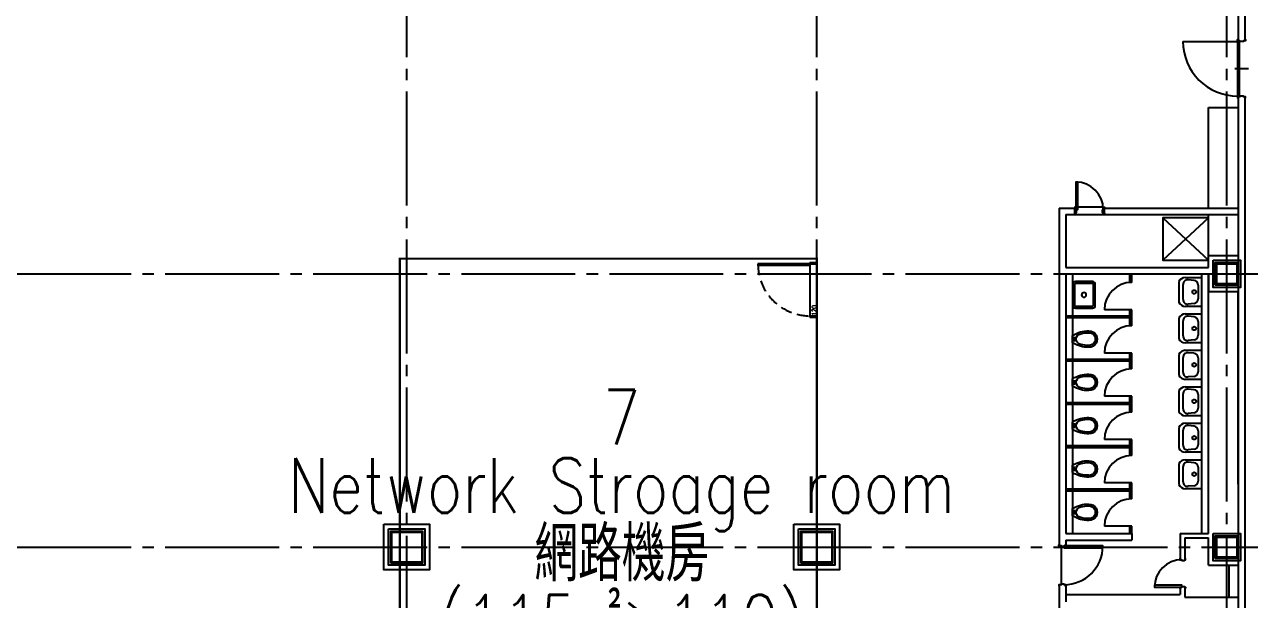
# Model space of a CAD drawing. Header units: millimetres. Extents: x -48783 to 40488, y 6477 to 32964.
# Drawn here: x 21661 to 24350, y 16235 to 17497 of the extents above; entities that cross this region are included whole.
import ezdxf
from ezdxf.enums import TextEntityAlignment as Align

# ---------------------------------------------------------------- set-up
doc = ezdxf.new("R2010")
doc.units = ezdxf.units.MM
doc.header["$LTSCALE"] = 100
doc.linetypes.add('X-N-FAB-L20$0$COL-CEN-LIN', pattern=[3.25, 2.5, -0.25, 0.25, -0.25])
doc.linetypes.add('X-N-FAB-L20$0$HIDDEN', pattern=[0.375, 0.25, -0.125])
for name, color, linetype in [('0-XREF', 7, 'Continuous'), ('X-N-FAB-L20$0$08', 8, 'Continuous'), ('X-N-FAB-L20$0$BLOCK', 8, 'Continuous'), ('X-N-FAB-L20$0$CCL', 8, 'X-N-FAB-L20$0$COL-CEN-LIN'), ('X-N-FAB-L20$0$COL', 8, 'Continuous'), ('X-N-FAB-L20$0$COL-S', 8, 'Continuous'), ('X-N-FAB-L20$0$DOOR', 8, 'Continuous'), ('X-N-FAB-L20$0$DOORSILL', 8, 'Continuous'), ('X-N-FAB-L20$0$TXT-CODE', 8, 'Continuous')]:
    doc.layers.add(name, color=color, linetype=linetype)
doc.styles.add('X-N-FAB-L20$0$CHINA', font='simplex.shx', dxfattribs={"width": 0.75, "bigfont": 'chineset.shx'})

# ---------------------------------------------------------------- blocks, each defined once
blk = doc.blocks.new('X-N-FAB-L20$0$A$C028b1125')
at = {"layer": 'X-N-FAB-L20$0$COL'}
blk.add_lwpolyline([(0, 60), (60, 60), (60, 0), (0, 0)], close=True, dxfattribs=at)
at = {"layer": 'X-N-FAB-L20$0$COL-S'}
for points in [[(5, 5), (5, 55), (55, 55), (55, 5)], [(8, 8), (8, 52), (52, 52), (52, 8)]]:
    blk.add_lwpolyline(points, close=True, dxfattribs=at)
blk = doc.blocks.new('X-N-FAB-L20$0$A$C762889a9')
at = {"layer": 'X-N-FAB-L20$0$COL'}
blk.add_lwpolyline([(0, 80), (80, 80), (80, 0), (0, 0)], close=True, dxfattribs=at)
at = {"layer": 'X-N-FAB-L20$0$COL-S'}
for points in [[(5, 5), (5, 75), (75, 75), (75, 5)], [(7, 7), (7, 73), (73, 73), (73, 7)]]:
    blk.add_lwpolyline(points, close=True, dxfattribs=at)
blk = doc.blocks.new('X-N-FAB-L20$0$A$C20c95bda')
at = {"layer": 'X-N-FAB-L20$0$CCL'}
for p, q in [((23520, 0), (23520, 9160)), ((24420, 0), (24420, 9160)), ((25320, 0), (25320, 9160)), ((240, 6350), (28330, 6350)), ((240, 5750), (28330, 5750))]:
    blk.add_line(p, q, dxfattribs=at)
at = {"layer": 'X-N-FAB-L20$0$COL'}
for name, p in [('X-N-FAB-L20$0$A$C028b1125', (25290, 6320)), ('X-N-FAB-L20$0$A$C762889a9', (23480, 5710)), ('X-N-FAB-L20$0$A$C762889a9', (24380, 5710)), ('X-N-FAB-L20$0$A$C028b1125', (25290, 5720))]:
    blk.add_blockref(name, p, dxfattribs=at)
blk = doc.blocks.new('X-N-FAB-L20$0$A$C1d07c4d4')
for centre, major_axis, start_param, end_param in [((24685.2, 6301.4), (-4.41, 4.41), -0.785398, 0.785398), ((24685.2, 6301.4), (-1.47, 1.47), -0.785398, 0.785398), ((24722.6, 6301.4), (4.41, 4.41), 5.497787, 7.068583), ((24722.6, 6301.4), (1.47, 1.47), 5.497787, 7.068583), ((24927.1, 6300.5), (-11.6, 11.6), 5.562191, 6.609389), ((24931.6, 6301.5), (7.16, 7.16), 0.682044, 2.356194), ((24944.7, 6300.2), (-7.16, 7.16), 3.926991, 5.394433), ((24931.6, 6268.5), (7.16, 7.16), 2.356194, 4.030345), ((24944.7, 6269.8), (-7.16, 7.16), 2.459548, 3.926991), ((24685.2, 6255.6), (-4.41, 4.41), 0.785398, 2.356194), ((24685.2, 6255.6), (-1.47, 1.47), 0.785398, 2.356194), ((24722.6, 6255.6), (4.41, 4.41), 3.926991, 5.497787), ((24722.6, 6255.6), (-1.47, 1.47), 2.356194, 3.926991), ((24927.1, 6269.5), (11.6, 11.6), 2.815389, 3.862587), ((24927.1, 6220.5), (-11.6, 11.6), 5.562191, 6.609389), ((24931.6, 6221.5), (7.16, 7.16), 0.682044, 2.356194), ((24944.7, 6220.2), (-7.16, 7.16), 3.926991, 5.394433), ((24931.6, 6188.5), (7.16, 7.16), 2.356194, 4.030345), ((24944.7, 6189.8), (-7.16, 7.16), 2.459548, 3.926991), ((24927.1, 6189.5), (11.6, 11.6), 2.815389, 3.862587), ((24927.1, 6140.5), (-11.6, 11.6), 5.562191, 6.609389), ((24931.6, 6141.5), (7.16, 7.16), 0.682044, 2.356194), ((24944.7, 6140.2), (-7.16, 7.16), 3.926991, 5.394433), ((24931.6, 6108.5), (7.16, 7.16), 2.356194, 4.030345), ((24944.7, 6109.8), (-7.16, 7.16), 2.459548, 3.926991), ((24927.1, 6109.5), (11.6, 11.6), 2.815389, 3.862587), ((24927.1, 6060.5), (-11.6, 11.6), 5.562191, 6.609389), ((24931.6, 6061.5), (7.16, 7.16), 0.682044, 2.356194), ((24944.7, 6060.2), (-7.16, 7.16), 3.926991, 5.394433), ((24931.6, 6028.5), (7.16, 7.16), 2.356194, 4.030345), ((24944.7, 6029.8), (-7.16, 7.16), 2.459548, 3.926991), ((24927.1, 6029.5), (11.6, 11.6), 2.815389, 3.862587), ((24927.1, 5980.5), (-11.6, 11.6), 5.562191, 6.609389), ((24931.6, 5981.5), (7.16, 7.16), 0.682044, 2.356194), ((24944.7, 5980.2), (-7.16, 7.16), 3.926991, 5.394433), ((24931.6, 5948.5), (7.16, 7.16), 2.356194, 4.030345), ((24944.7, 5949.8), (-7.16, 7.16), 2.459548, 3.926991), ((24927.1, 5949.5), (11.6, 11.6), 2.815389, 3.862587), ((24927.1, 5900.5), (-11.6, 11.6), 5.562191, 6.609389), ((24931.6, 5901.5), (7.16, 7.16), 0.682044, 2.356194), ((24944.7, 5900.2), (-7.16, 7.16), 3.926991, 5.394433), ((24927.1, 5869.5), (11.6, 11.6), 2.815389, 3.862587), ((24931.6, 5868.5), (7.16, 7.16), 2.356194, 4.030345), ((24944.7, 5869.8), (-7.16, 7.16), 2.459548, 3.926991)]:
    blk.add_ellipse(centre, major_axis=major_axis, ratio=1, start_param=start_param, end_param=end_param)
at = {"extrusion": (0, 0, -1)}
blk.add_ellipse((24703.9, 6278.5), major_axis=(3.68, 3.68), ratio=1, dxfattribs=at)
for centre in [(24946.1, 6285), (24946.1, 6205), (24946.1, 6125), (24946.1, 6045), (24946.1, 5965), (24946.1, 5885)]:
    blk.add_ellipse(centre, major_axis=(-2.9, 2.9), ratio=1)
for centre, major_axis, start_param, end_param in [((24712.7, 6137.8), (-11.5, 60.6), 5.892615, 6.507749), ((24699, 6181.5), (8.5, 8.5), 2.525388, 5.328594), ((24712.7, 6137.8), (2.3, 57.7), 5.966712, 6.279598), ((24714.9, 6181.5), (-12.7, 12.7), 0.785398, 3.926991), ((24714.9, 6181.5), (-9.9, 9.9), 0.785398, 3.926991), ((24712.7, 6225.2), (43.6, 43.6), 2.319574, 2.934708), ((24712.7, 6225.2), (-40.8, 40.8), 3.890371, 4.203257), ((24712.7, 6042.8), (-11.5, 60.6), 5.892615, 6.507749), ((24714.9, 6086.5), (-12.7, 12.7), 0.785398, 3.926991), ((24712.7, 6130.2), (43.6, 43.6), 2.319574, 2.934708), ((24699, 6086.5), (8.5, 8.5), 2.525388, 5.328594), ((24712.7, 6042.8), (2.3, 57.7), 5.966712, 6.279598), ((24714.9, 6086.5), (-9.9, 9.9), 0.785398, 3.926991), ((24712.7, 6130.2), (-40.8, 40.8), 3.890371, 4.203257), ((24712.7, 5947.8), (-11.5, 60.6), 5.892615, 6.507749), ((24699, 5991.5), (8.5, 8.5), 2.525388, 5.328594), ((24712.7, 5947.8), (2.3, 57.7), 5.966712, 6.279598), ((24714.9, 5991.5), (-12.7, 12.7), 0.785398, 3.926991), ((24714.9, 5991.5), (-9.9, 9.9), 0.785398, 3.926991), ((24712.7, 6035.2), (43.6, 43.6), 2.319574, 2.934708), ((24712.7, 6035.2), (-40.8, 40.8), 3.890371, 4.203257), ((24712.7, 5852.8), (-11.5, 60.6), 5.892615, 6.507749), ((24699, 5896.5), (8.5, 8.5), 2.525388, 5.328594), ((24712.7, 5852.8), (2.3, 57.7), 5.966712, 6.279598), ((24714.9, 5896.5), (-12.7, 12.7), 0.785398, 3.926991), ((24714.9, 5896.5), (-9.9, 9.9), 0.785398, 3.926991), ((24712.7, 5940.2), (43.6, 43.6), 2.319574, 2.934708), ((24712.7, 5940.2), (-40.8, 40.8), 3.890371, 4.203257), ((24712.7, 5757.8), (-11.5, 60.6), 5.892615, 6.507749), ((24699, 5801.5), (8.5, 8.5), 2.525388, 5.328594), ((24712.7, 5757.8), (2.3, 57.7), 5.966712, 6.279598), ((24714.9, 5801.5), (-12.7, 12.7), 0.785398, 3.926991), ((24714.9, 5801.5), (-9.9, 9.9), 0.785398, 3.926991), ((24712.7, 5845.2), (43.6, 43.6), 2.319574, 2.934708), ((24712.7, 5845.2), (-40.8, 40.8), 3.890371, 4.203257)]:
    blk.add_ellipse(centre, major_axis=major_axis, ratio=1, start_param=start_param, end_param=end_param, dxfattribs=at)
at = {"layer": 'X-N-FAB-L20$0$08'}
for p, q in [((25057.4, 6965), (25057.4, 6839)), ((25042.4, 6895), (25042.4, 6839)), ((24921.4, 6835), (25041.4, 6835)), ((25064.9, 6775), (25034.9, 6775)), ((25042.4, 6711), (25042.4, 6285)), ((25057.4, 6711), (25057.4, 5765)), ((24977.4, 6469), (24977.4, 6690)), ((24977.4, 6690), (25042.4, 6690)), ((24649.9, 6469), (24649.9, 5730)), ((24649.9, 6469), (24683.9, 6469)), ((24663.9, 6455), (25042.4, 6455)), ((24663.9, 6455), (24663.9, 6339)), ((24683.9, 6455.2), (24683.9, 6469)), ((24686.4, 6455), (24746.4, 6455)), ((24746.4, 6470.8), (24690.4, 6470.8)), ((24748.9, 6469), (25042.4, 6469)), ((24748.9, 6455.2), (24748.9, 6469)), ((24977.4, 6339), (24977.4, 6455)), ((24977.4, 6448), (24877.4, 6355)), ((24877.4, 6448), (24977.4, 6355)), ((24977.4, 6365), (25042.4, 6365)), ((24663.9, 6339), (24977.4, 6339)), ((24663.9, 6325), (24663.9, 5755)), ((24663.9, 6325), (24977.4, 6325)), ((24678.9, 6325), (24678.9, 6232)), ((24804.9, 6306), (24804.9, 6325)), ((24808.9, 6306), (24808.9, 6325)), ((24962.4, 6325), (24962.4, 5755)), ((24977.4, 6325), (24977.4, 6285)), ((24977.4, 6285), (24977.4, 6325)), ((24977.4, 6325), (24977.4, 6285)), ((24678.9, 6301.4), (24678.9, 6255.6)), ((24683.1, 6301.4), (24683.1, 6255.6)), ((24722.6, 6307.6), (24685.2, 6307.6)), ((24722.6, 6303.5), (24685.2, 6303.5)), ((24724.7, 6255.6), (24724.7, 6301.4)), ((24728.9, 6255.6), (24728.9, 6301.4)), ((24912.4, 6307.8), (24912.4, 6262.2)), ((24921.5, 6268.5), (24921.5, 6301.5)), ((24926, 6316.9), (24962.4, 6316.9)), ((24945.8, 6310.3), (24932.6, 6311.6)), ((24954.9, 6300.2), (24954.9, 6269.8)), ((24962.4, 6316.9), (24962.4, 6253.1)), ((24977.4, 5755), (24977.4, 6285)), ((25042.4, 6285), (24977.4, 6285)), ((25042.4, 5863.4), (25042.4, 6285)), ((25042.4, 6285), (25042.4, 5750)), ((24685.2, 6253.5), (24722.6, 6253.5)), ((24685.2, 6249.4), (24722.6, 6249.4)), ((24808.9, 6246), (24748.9, 6246)), ((24804.9, 6232), (24804.9, 6246)), ((24808.9, 6232), (24808.9, 6246)), ((24962.4, 6253.1), (24926, 6253.1)), ((24945.8, 6259.7), (24932.6, 6258.4)), ((24808.9, 6232), (24663.9, 6232)), ((24808.9, 6228), (24663.9, 6228)), ((24678.9, 6228), (24678.9, 6137)), ((24804.9, 6211), (24804.9, 6228)), ((24808.9, 6211), (24808.9, 6232)), ((24912.4, 6227.8), (24912.4, 6182.2)), ((24921.5, 6188.5), (24921.5, 6221.5)), ((24926, 6236.9), (24962.4, 6236.9)), ((24945.8, 6230.3), (24932.6, 6231.6)), ((24954.9, 6220.2), (24954.9, 6189.8)), ((24962.4, 6236.9), (24962.4, 6173.1)), ((24678.9, 6173.5), (24678.9, 6189.5)), ((24680.9, 6184.5), (24680.9, 6178.5)), ((24684.9, 6184.5), (24680.9, 6184.5)), ((24680.9, 6178.5), (24684.9, 6178.5)), ((24684.9, 6178.5), (24684.9, 6184.5)), ((24962.4, 6173.1), (24926, 6173.1)), ((24945.8, 6179.7), (24932.6, 6178.4)), ((24808.9, 6137), (24663.9, 6137)), ((24808.9, 6133), (24663.9, 6133)), ((24678.9, 6133), (24678.9, 6042)), ((24808.9, 6151), (24748.9, 6151)), ((24804.9, 6137), (24804.9, 6151)), ((24804.9, 6116), (24804.9, 6133)), ((24808.9, 6137), (24808.9, 6151)), ((24808.9, 6116), (24808.9, 6137)), ((24912.4, 6147.8), (24912.4, 6102.2)), ((24921.5, 6108.5), (24921.5, 6141.5)), ((24926, 6156.9), (24962.4, 6156.9)), ((24945.8, 6150.3), (24932.6, 6151.6)), ((24954.9, 6140.2), (24954.9, 6109.8)), ((24962.4, 6156.9), (24962.4, 6093.1)), ((24678.9, 6078.5), (24678.9, 6094.5)), ((24680.9, 6089.5), (24680.9, 6083.5)), ((24684.9, 6089.5), (24680.9, 6089.5)), ((24680.9, 6083.5), (24684.9, 6083.5)), ((24684.9, 6083.5), (24684.9, 6089.5)), ((24962.4, 6093.1), (24926, 6093.1)), ((24945.8, 6099.7), (24932.6, 6098.4)), ((24808.9, 6056), (24748.9, 6056)), ((24804.9, 6042), (24804.9, 6056)), ((24808.9, 6042), (24808.9, 6056)), ((24912.4, 6067.8), (24912.4, 6022.2)), ((24921.5, 6028.5), (24921.5, 6061.5)), ((24926, 6076.9), (24962.4, 6076.9)), ((24945.8, 6070.3), (24932.6, 6071.6)), ((24954.9, 6060.2), (24954.9, 6029.8)), ((24962.4, 6076.9), (24962.4, 6013.1)), ((24808.9, 6042), (24663.9, 6042)), ((24808.9, 6038), (24663.9, 6038)), ((24678.9, 6038), (24678.9, 5947)), ((24804.9, 6021), (24804.9, 6038)), ((24808.9, 6021), (24808.9, 6042)), ((24678.9, 5983.5), (24678.9, 5999.5)), ((24962.4, 6013.1), (24926, 6013.1)), ((24926, 5996.9), (24962.4, 5996.9)), ((24945.8, 6019.7), (24932.6, 6018.4)), ((24962.4, 5996.9), (24962.4, 5933.1)), ((24680.9, 5994.5), (24680.9, 5988.5)), ((24684.9, 5994.5), (24680.9, 5994.5)), ((24680.9, 5988.5), (24684.9, 5988.5)), ((24684.9, 5988.5), (24684.9, 5994.5)), ((24912.4, 5987.8), (24912.4, 5942.2)), ((24921.5, 5948.5), (24921.5, 5981.5)), ((24945.8, 5990.3), (24932.6, 5991.6)), ((24954.9, 5980.2), (24954.9, 5949.8)), ((24808.9, 5947), (24663.9, 5947)), ((24808.9, 5943), (24663.9, 5943)), ((24678.9, 5943), (24678.9, 5852)), ((24808.9, 5961), (24748.9, 5961)), ((24804.9, 5947), (24804.9, 5961)), ((24804.9, 5926), (24804.9, 5943)), ((24808.9, 5947), (24808.9, 5961)), ((24808.9, 5926), (24808.9, 5947)), ((24962.4, 5933.1), (24926, 5933.1)), ((24926, 5916.9), (24962.4, 5916.9)), ((24945.8, 5939.7), (24932.6, 5938.4)), ((24962.4, 5916.9), (24962.4, 5853.1)), ((24678.9, 5888.5), (24678.9, 5904.5)), ((24680.9, 5899.5), (24680.9, 5893.5)), ((24684.9, 5899.5), (24680.9, 5899.5)), ((24680.9, 5893.5), (24684.9, 5893.5)), ((24684.9, 5893.5), (24684.9, 5899.5)), ((24912.4, 5907.8), (24912.4, 5862.2)), ((24921.5, 5868.5), (24921.5, 5901.5)), ((24945.8, 5910.3), (24932.6, 5911.6)), ((24954.9, 5900.2), (24954.9, 5869.8)), ((24808.9, 5866), (24748.9, 5866)), ((24804.9, 5852), (24804.9, 5866)), ((24808.9, 5852), (24808.9, 5866)), ((24808.9, 5852), (24663.9, 5852)), ((24808.9, 5848), (24663.9, 5848)), ((24678.9, 5848), (24678.9, 5755)), ((24804.9, 5831), (24804.9, 5848)), ((24808.9, 5831), (24808.9, 5852)), ((24962.4, 5853.1), (24926, 5853.1)), ((24945.8, 5859.7), (24932.6, 5858.4)), ((24678.9, 5793.5), (24678.9, 5809.5)), ((24680.9, 5804.5), (24680.9, 5798.5)), ((24684.9, 5804.5), (24680.9, 5804.5)), ((24680.9, 5798.5), (24684.9, 5798.5)), ((24684.9, 5798.5), (24684.9, 5804.5)), ((24663.9, 5755), (24808.9, 5755)), ((24808.9, 5771), (24748.9, 5771)), ((24804.9, 5755), (24804.9, 5771)), ((24808.9, 5755), (24808.9, 5771)), ((24808.9, 5755), (24808.9, 5740)), ((24915.4, 5755), (24915.4, 5699.7)), ((24915.4, 5755), (24977.4, 5755)), ((25057.4, 5765), (25057.4, 5085)), ((24663.9, 5740), (24808.9, 5740)), ((24663.9, 5740), (24663.9, 5730)), ((24925.4, 5745), (24925.4, 5699.7)), ((24925.4, 5745), (24977.4, 5745)), ((24977.4, 5685), (24977.4, 5745)), ((24654.9, 5644), (24654.9, 5726)), ((24977.4, 5685), (25042.4, 5685)), ((25022.4, 5685), (25022.4, 5615)), ((25042.4, 5700), (25042.4, 5085)), ((24649.9, 5640), (24649.9, 5520)), ((24663.9, 5640), (24663.9, 5621)), ((24663.9, 5621), (24915.4, 5621)), ((24663.9, 5621), (24663.9, 5605)), ((24915.4, 5634.7), (24915.4, 5621)), ((24925.4, 5634.7), (24925.4, 5615)), ((24925.4, 5615), (25042.4, 5615))]:
    blk.add_line(p, q, dxfattribs=at)
for points in [[(25055.9, 6839), (25058.4, 6839), (25058.4, 6836.5), (25053.9, 6836.5), (25053.9, 6835), (25045.9, 6835), (25045.9, 6836.5), (25041.4, 6836.5), (25041.4, 6839), (25043.9, 6839)], [(25055.9, 6711), (25058.4, 6711), (25058.4, 6713.5), (25053.9, 6713.5), (25053.9, 6715), (25045.9, 6715), (25045.9, 6713.5), (25041.4, 6713.5), (25041.4, 6711), (25043.9, 6711)], [(24748.9, 6458.2), (24748.9, 6455), (24746.4, 6455), (24746.4, 6459.5), (24744.9, 6459.5), (24744.9, 6465), (24746.4, 6465), (24746.4, 6470.8), (24748.9, 6470.8), (24748.9, 6467.6)], [(24661.7, 5730), (24664.9, 5730), (24664.9, 5727.5), (24660.4, 5727.5), (24660.4, 5726), (24654.9, 5726), (24654.9, 5727.5), (24648.9, 5727.5), (24648.9, 5730), (24652.1, 5730)], [(24917.6, 5699.7), (24914.4, 5699.7), (24914.4, 5697.2), (24918.9, 5697.2), (24918.9, 5695.7), (24924.4, 5695.7), (24924.4, 5697.2), (24927.2, 5697.2), (24927.2, 5699.7), (24924, 5699.7)], [(24661.7, 5640), (24664.9, 5640), (24664.9, 5642.5), (24660.4, 5642.5), (24660.4, 5644), (24654.9, 5644), (24654.9, 5642.5), (24648.9, 5642.5), (24648.9, 5640), (24652.1, 5640)], [(24917.6, 5634.7), (24914.4, 5634.7), (24914.4, 5637.2), (24918.9, 5637.2), (24918.9, 5638.7), (24924.4, 5638.7), (24924.4, 5637.2), (24927.2, 5637.2), (24927.2, 5634.7), (24924, 5634.7)]]:
    blk.add_lwpolyline(points, dxfattribs=at)
for points in [[(25041.4, 6836), (25041.4, 6714), (25045.4, 6714), (25045.4, 6836)], [(24686.4, 6466.3), (24690.4, 6466.3), (24690.4, 6526.3), (24686.4, 6526.3)], [(24683.9, 6458.2), (24683.9, 6455), (24686.4, 6455), (24686.4, 6459.5), (24687.9, 6459.5), (24687.9, 6465), (24686.4, 6465), (24686.4, 6470.8), (24683.9, 6470.8), (24683.9, 6467.6)], [(24977.4, 6448), (24877.4, 6448), (24877.4, 6355), (24977.4, 6355)], [(24987.4, 6355), (25047.4, 6355), (25047.4, 6295), (24987.4, 6295)], [(24992.4, 6300), (24992.4, 6350), (25042.4, 6350), (25042.4, 6300)], [(24995.4, 6303), (24995.4, 6347), (25039.4, 6347), (25039.4, 6303)], [(23167.4, 5775), (23267.4, 5775), (23267.4, 5675), (23167.4, 5675)], [(23177.4, 5765), (23257.4, 5765), (23257.4, 5685), (23177.4, 5685)], [(23182.4, 5690), (23182.4, 5760), (23252.4, 5760), (23252.4, 5690)], [(23184.4, 5692), (23184.4, 5758), (23250.4, 5758), (23250.4, 5692)], [(24067.4, 5775), (24167.4, 5775), (24167.4, 5675), (24067.4, 5675)], [(24077.4, 5765), (24157.4, 5765), (24157.4, 5685), (24077.4, 5685)], [(24082.4, 5690), (24082.4, 5760), (24152.4, 5760), (24152.4, 5690)], [(24084.4, 5692), (24084.4, 5758), (24150.4, 5758), (24150.4, 5692)], [(24987.4, 5755), (25047.4, 5755), (25047.4, 5695), (24987.4, 5695)], [(24992.4, 5700), (24992.4, 5750), (25042.4, 5750), (25042.4, 5700)], [(24995.4, 5703), (24995.4, 5747), (25039.4, 5747), (25039.4, 5703)], [(24660.4, 5727.5), (24660.4, 5723.5), (24745.4, 5723.5), (24745.4, 5727.5)], [(24918.9, 5637.2), (24918.9, 5641.2), (24858.9, 5641.2), (24858.9, 5637.2)]]:
    blk.add_lwpolyline(points, close=True, dxfattribs=at)
for centre, radius, start, end in [((25041.4, 6835), 120, 180, 270), ((24686.4, 6466.3), 60, 0, 90), ((24808.9, 6246), 60, 90, 180), ((24808.9, 6151), 60, 90, 180), ((24808.9, 6056), 60, 90, 180), ((24808.9, 5961), 60, 90, 180), ((24808.9, 5866), 60, 90, 180), ((24808.9, 5771), 60, 90, 180), ((24660.4, 5727.5), 85, 270, 0), ((24918.9, 5637.2), 60, 90, 180)]:
    blk.add_arc(centre, radius, start, end, dxfattribs=at)
blk = doc.blocks.new('X-N-FAB-L20$0$A$C3E283735')
at = {"layer": 'X-N-FAB-L20$0$DOOR', "linetype": 'Continuous'}
for p, q in [((39, 124), (39, 10)), ((42, 10), (42, 124)), ((-75, 10), (-72, 10)), ((-75, 10), (-75, -5)), ((-72, 10), (-72, -5)), ((39, 10), (42, 10)), ((45, 10), (42, 10)), ((42, 10), (42, -5)), ((45, 10), (45, -5)), ((-72, -5), (-75, -5)), ((42, -5), (45, -5))]:
    blk.add_line(p, q, dxfattribs=at)
at = {"layer": 'X-N-FAB-L20$0$DOOR', "linetype": 'X-N-FAB-L20$0$HIDDEN'}
blk.add_arc((42, 10), 114, 90, 180, dxfattribs=at)
at = {"layer": 'X-N-FAB-L20$0$DOORSILL', "linetype": 'Continuous'}
for p, q in [((42, 10), (-72, 10)), ((-72, -5), (42, -5))]:
    blk.add_line(p, q, dxfattribs=at)
at = {"layer": 'DefPoints', "style": 'X-N-FAB-L20$0$CHINA', "width": 0.75}
blk.add_text('120', height=10, dxfattribs=at).set_placement((-71, -4.3))
blk = doc.blocks.new('X-N-FAB-L20')
at = {"const_width": 5}
blk.add_lwpolyline([(22485, 16983), (23400, 16983), (23400, 15705), (22485, 15705)], close=True, dxfattribs=at)
blk.add_blockref('X-N-FAB-L20$0$A$C1d07c4d4', (-717.4, 10625))
at = {"layer": 'X-N-FAB-L20$0$BLOCK'}
blk.add_blockref('X-N-FAB-L20$0$A$C20c95bda', (-1020, 10600), dxfattribs=at)
at = {"layer": 'X-N-FAB-L20$0$DOOR', "rotation": 90.00000000000001}
blk.add_blockref('X-N-FAB-L20$0$A$C3E283735', (23395, 16929.5), dxfattribs=at)
at = {"layer": 'X-N-FAB-L20$0$TXT-CODE', "style": 'X-N-FAB-L20$0$CHINA', "width": 0.8}
for s, p in [('7', (22972, 16635)), ('Network Stroage room', (22972, 16485)), ('網路機房', (22972, 16335)), ('(115㎡>110)', (22972, 16185))]:
    blk.add_text(s, height=120, dxfattribs=at).set_placement(p, align=Align.MIDDLE_CENTER)

msp = doc.modelspace()

# ---------------------------------------------------------------- block references
at = {"layer": '0-XREF'}
msp.add_blockref('X-N-FAB-L20', (0, 0), dxfattribs=at)

doc.saveas('drawing.dxf')
